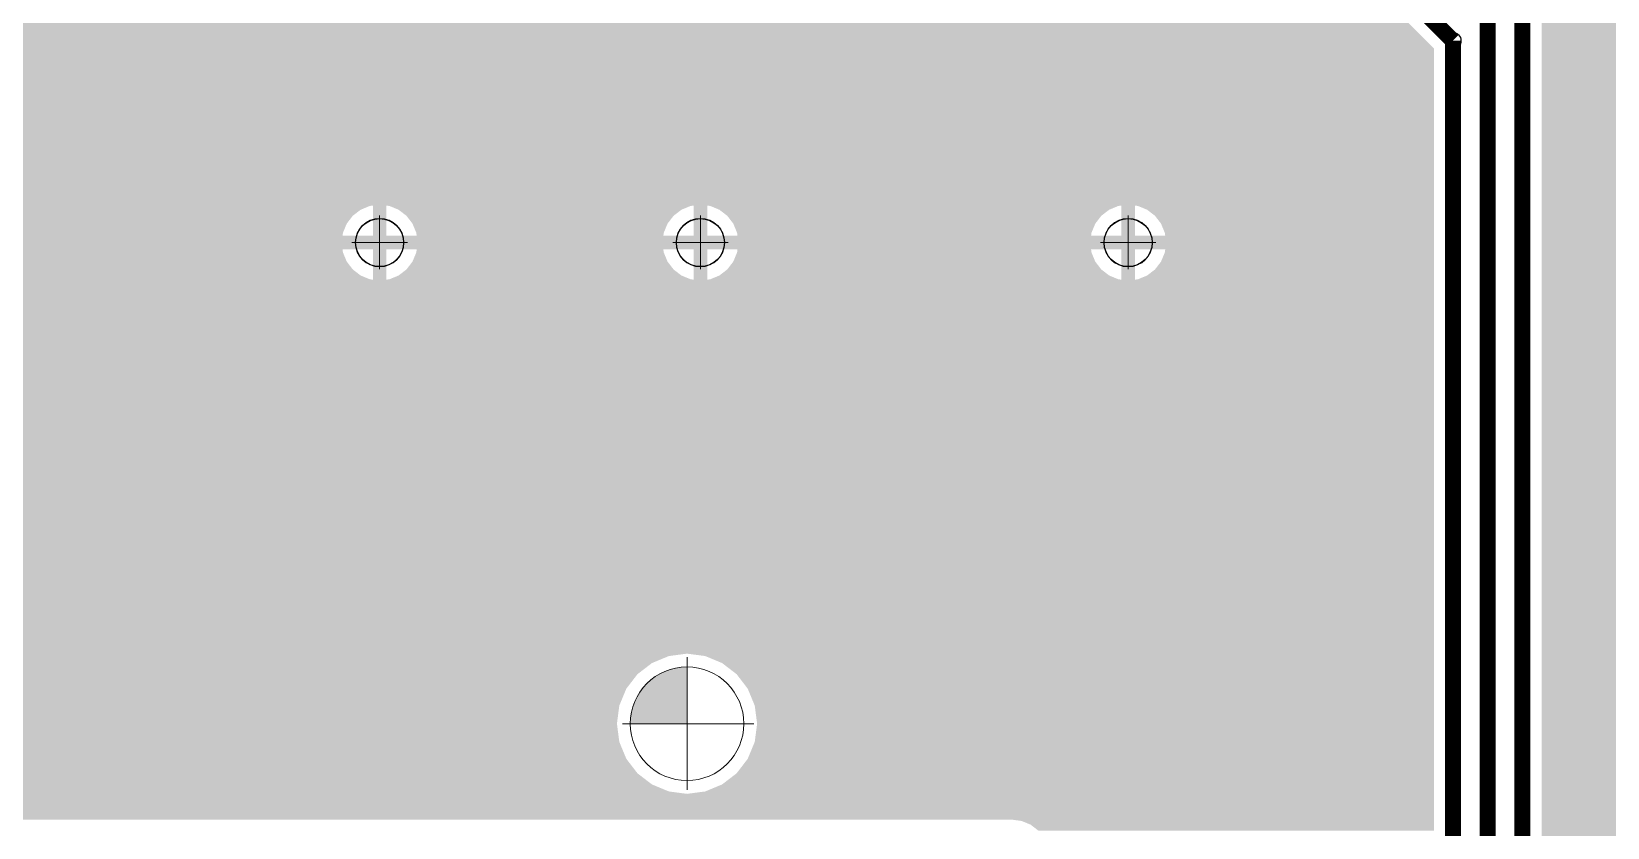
# Model space of a CAD drawing. Header units: millimetres. Extents: x -3633 to 871, y -630 to 261.
# Drawn here: x -1542.5 to -1483.3, y 97.6 to 127.5 of the extents above; entities that cross this region are included whole.
import ezdxf

# ---------------------------------------------------------------- set-up
doc = ezdxf.new("R2010")
doc.units = ezdxf.units.MM
for name, color, linetype in [('DRILL', 7, 'Continuous'), ('DRILL GOST', 7, 'Continuous'), ('TOP_LAYER', 7, 'Continuous'), ('TOP_PASTE', 8, 'Continuous')]:
    doc.layers.add(name, color=color, linetype=linetype)

# ---------------------------------------------------------------- blocks, each defined once
blk = doc.blocks.new('ROUND_26')
blk.add_circle((0, 0), 0.0177)
blk = doc.blocks.new('ROUND_4')
blk.add_circle((0, 0), 0.00591)

msp = doc.modelspace()

# ---------------------------------------------------------------- hatches: boundary and pattern name
at = {"layer": 'DRILL GOST', "lineweight": 0}
h = msp.add_hatch(color=256, dxfattribs=at)
h.dxf.hatch_style = 1
h.paths.add_polyline_path([(-1519.98, 101.507), (-1517.848, 101.507), (-1517.848, 103.64, 0.414214)])

# ---------------------------------------------------------------- linework, layer by layer
at = {"layer": 'DRILL', "lineweight": 0}
for p, q in [((-1529.392, 120.597), (-1529.392, 118.575)), ((-1517.345, 120.597), (-1517.345, 118.575)), ((-1501.282, 120.597), (-1501.282, 118.575)), ((-1530.434, 119.578), (-1528.351, 119.578)), ((-1518.386, 119.578), (-1516.303, 119.578)), ((-1502.323, 119.578), (-1500.24, 119.578)), ((-1517.848, 103.64), (-1517.848, 99.025)), ((-1517.848, 102.421), (-1517.848, 100.566)), ((-1520.266, 101.507), (-1515.344, 101.507)), ((-1518.747, 101.507), (-1516.928, 101.507)), ((-1517.848, 101.507), (-1515.715, 101.507))]:
    msp.add_line(p, q, dxfattribs=at)
at = {"layer": 'DRILL GOST', "lineweight": 0}
msp.add_line((-1517.848, 101.507), (-1517.848, 104.011), dxfattribs=at)
for centre, radius in [((-1529.392, 119.578), 0.911), ((-1517.345, 119.578), 0.911), ((-1501.282, 119.578), 0.911), ((-1517.848, 101.507), 2.133)]:
    msp.add_circle(centre, radius, dxfattribs=at)
at = {"layer": 'TOP_LAYER', "const_width": 0.602, "elevation": 0}
for points in [[(-1491.263, 129.342), (-1489.085, 127.164)], [(-1486.475, 91.669), (-1486.475, 129.342)], [(-1487.78, 91.669), (-1487.78, 128.484)], [(-1489.085, 91.669), (-1489.085, 127.164)]]:
    msp.add_lwpolyline(points, dxfattribs=at)
at = {"layer": 'TOP_PASTE'}
msp.add_circle((-1483.212, 119.578), 110, dxfattribs=at)
for points in [[(-1485.758, 93.395), (-1485.758, 129.342), (-1481.94, 93.395), (-1481.94, 129.342)], [(-1548.077, 126.868), (-1548.077, 128.836), (-1489.801, 126.868), (-1491.769, 128.836)], [(-1548.077, 120.97), (-1548.077, 126.868), (-1489.801, 120.97), (-1489.801, 126.868)], [(-1545.086, 120.955), (-1545.2, 120.97), (-1529.761, 120.955), (-1529.647, 120.97)], [(-1544.742, 120.813), (-1545.086, 120.955), (-1530.105, 120.813), (-1529.761, 120.955)], [(-1544.447, 120.586), (-1544.742, 120.813), (-1530.4, 120.586), (-1530.105, 120.813)], [(-1529.647, 119.833), (-1529.647, 120.97), (-1529.137, 119.833), (-1529.137, 120.97)], [(-1529.023, 120.955), (-1529.137, 120.97), (-1517.714, 120.955), (-1517.6, 120.97)], [(-1528.679, 120.813), (-1529.023, 120.955), (-1518.058, 120.813), (-1517.714, 120.955)], [(-1528.384, 120.586), (-1528.679, 120.813), (-1518.353, 120.586), (-1518.058, 120.813)], [(-1517.6, 119.833), (-1517.6, 120.97), (-1517.09, 119.833), (-1517.09, 120.97)], [(-1516.976, 120.955), (-1517.09, 120.97), (-1501.651, 120.955), (-1501.537, 120.97)], [(-1516.632, 120.813), (-1516.976, 120.955), (-1501.995, 120.813), (-1501.651, 120.955)], [(-1516.337, 120.586), (-1516.632, 120.813), (-1502.29, 120.586), (-1501.995, 120.813)], [(-1501.537, 119.833), (-1501.537, 120.97), (-1501.027, 119.833), (-1501.027, 120.97)], [(-1500.913, 120.955), (-1501.027, 120.97), (-1489.801, 120.955), (-1489.801, 120.97)], [(-1500.569, 120.813), (-1500.913, 120.955), (-1489.801, 120.813), (-1489.801, 120.955)], [(-1500.274, 120.586), (-1500.569, 120.813), (-1489.801, 120.586), (-1489.801, 120.813)], [(-1544.22, 120.291), (-1544.447, 120.586), (-1530.627, 120.291), (-1530.4, 120.586)], [(-1544.078, 119.947), (-1544.22, 120.291), (-1530.769, 119.947), (-1530.627, 120.291)], [(-1528.157, 120.291), (-1528.384, 120.586), (-1518.58, 120.291), (-1518.353, 120.586)], [(-1528.015, 119.947), (-1528.157, 120.291), (-1518.722, 119.947), (-1518.58, 120.291)], [(-1516.11, 120.291), (-1516.337, 120.586), (-1502.517, 120.291), (-1502.29, 120.586)], [(-1515.968, 119.947), (-1516.11, 120.291), (-1502.659, 119.947), (-1502.517, 120.291)], [(-1500.047, 120.291), (-1500.274, 120.586), (-1489.801, 120.291), (-1489.801, 120.586)], [(-1499.905, 119.947), (-1500.047, 120.291), (-1489.801, 119.947), (-1489.801, 120.291)], [(-1548.077, 119.323), (-1548.077, 119.833), (-1489.801, 119.323), (-1489.801, 119.833)], [(-1544.063, 119.833), (-1544.078, 119.947), (-1530.784, 119.833), (-1530.769, 119.947)], [(-1528, 119.833), (-1528.015, 119.947), (-1518.737, 119.833), (-1518.722, 119.947)], [(-1515.953, 119.833), (-1515.968, 119.947), (-1502.674, 119.833), (-1502.659, 119.947)], [(-1499.89, 119.833), (-1499.905, 119.947), (-1489.801, 119.833), (-1489.801, 119.947)], [(-1544.22, 118.865), (-1544.078, 119.209), (-1530.627, 118.865), (-1530.769, 119.209)], [(-1544.078, 119.209), (-1544.063, 119.323), (-1530.769, 119.209), (-1530.784, 119.323)], [(-1529.647, 118.186), (-1529.647, 119.323), (-1529.137, 118.186), (-1529.137, 119.323)], [(-1528.157, 118.865), (-1528.015, 119.209), (-1518.58, 118.865), (-1518.722, 119.209)], [(-1528.015, 119.209), (-1528, 119.323), (-1518.722, 119.209), (-1518.737, 119.323)], [(-1517.6, 118.186), (-1517.6, 119.323), (-1517.09, 118.186), (-1517.09, 119.323)], [(-1516.11, 118.865), (-1515.968, 119.209), (-1502.517, 118.865), (-1502.659, 119.209)], [(-1515.968, 119.209), (-1515.953, 119.323), (-1502.659, 119.209), (-1502.674, 119.323)], [(-1501.537, 118.186), (-1501.537, 119.323), (-1501.027, 118.186), (-1501.027, 119.323)], [(-1500.047, 118.865), (-1499.905, 119.209), (-1489.801, 118.865), (-1489.801, 119.209)], [(-1499.905, 119.209), (-1499.89, 119.323), (-1489.801, 119.209), (-1489.801, 119.323)], [(-1544.742, 118.343), (-1544.447, 118.57), (-1530.105, 118.343), (-1530.4, 118.57)], [(-1544.447, 118.57), (-1544.22, 118.865), (-1530.4, 118.57), (-1530.627, 118.865)], [(-1528.679, 118.343), (-1528.384, 118.57), (-1518.058, 118.343), (-1518.353, 118.57)], [(-1528.384, 118.57), (-1528.157, 118.865), (-1518.353, 118.57), (-1518.58, 118.865)], [(-1516.632, 118.343), (-1516.337, 118.57), (-1501.995, 118.343), (-1502.29, 118.57)], [(-1516.337, 118.57), (-1516.11, 118.865), (-1502.29, 118.57), (-1502.517, 118.865)], [(-1500.569, 118.343), (-1500.274, 118.57), (-1489.801, 118.343), (-1489.801, 118.57)], [(-1500.274, 118.57), (-1500.047, 118.865), (-1489.801, 118.57), (-1489.801, 118.865)], [(-1548.077, 104.14), (-1548.077, 118.186), (-1489.801, 104.14), (-1489.801, 118.186)], [(-1545.2, 118.186), (-1545.086, 118.201), (-1529.647, 118.186), (-1529.761, 118.201)], [(-1545.086, 118.201), (-1544.742, 118.343), (-1529.761, 118.201), (-1530.105, 118.343)], [(-1529.137, 118.186), (-1529.023, 118.201), (-1517.6, 118.186), (-1517.714, 118.201)], [(-1529.023, 118.201), (-1528.679, 118.343), (-1517.714, 118.201), (-1518.058, 118.343)], [(-1517.09, 118.186), (-1516.976, 118.201), (-1501.537, 118.186), (-1501.651, 118.201)], [(-1516.976, 118.201), (-1516.632, 118.343), (-1501.651, 118.201), (-1501.995, 118.343)], [(-1501.027, 118.186), (-1500.913, 118.201), (-1489.801, 118.186), (-1489.801, 118.201)], [(-1500.913, 118.201), (-1500.569, 118.343), (-1489.801, 118.201), (-1489.801, 118.343)], [(-1548.077, 104.05), (-1548.077, 104.14), (-1518.529, 104.05), (-1517.848, 104.14)], [(-1548.077, 103.787), (-1548.077, 104.05), (-1519.164, 103.787), (-1518.529, 104.05)], [(-1548.077, 103.369), (-1548.077, 103.787), (-1519.709, 103.369), (-1519.164, 103.787)], [(-1517.166, 104.05), (-1517.848, 104.14), (-1489.801, 104.05), (-1489.801, 104.14)], [(-1516.531, 103.787), (-1517.166, 104.05), (-1489.801, 103.787), (-1489.801, 104.05)], [(-1515.986, 103.369), (-1516.531, 103.787), (-1489.801, 103.369), (-1489.801, 103.787)], [(-1548.077, 102.824), (-1548.077, 103.369), (-1520.128, 102.824), (-1519.709, 103.369)], [(-1515.568, 102.824), (-1515.986, 103.369), (-1489.801, 102.824), (-1489.801, 103.369)], [(-1548.077, 102.189), (-1548.077, 102.824), (-1520.391, 102.189), (-1520.128, 102.824)], [(-1515.305, 102.189), (-1515.568, 102.824), (-1489.801, 102.189), (-1489.801, 102.824)], [(-1548.077, 101.507), (-1548.077, 102.189), (-1520.48, 101.507), (-1520.391, 102.189)], [(-1515.215, 101.507), (-1515.305, 102.189), (-1489.801, 101.507), (-1489.801, 102.189)], [(-1548.077, 100.826), (-1548.077, 101.507), (-1520.391, 100.826), (-1520.48, 101.507)], [(-1515.305, 100.826), (-1515.215, 101.507), (-1489.801, 100.826), (-1489.801, 101.507)], [(-1548.077, 100.191), (-1548.077, 100.826), (-1520.128, 100.191), (-1520.391, 100.826)], [(-1515.568, 100.191), (-1515.305, 100.826), (-1489.801, 100.191), (-1489.801, 100.826)], [(-1548.077, 99.645), (-1548.077, 100.191), (-1519.709, 99.645), (-1520.128, 100.191)], [(-1515.986, 99.645), (-1515.568, 100.191), (-1489.801, 99.645), (-1489.801, 100.191)], [(-1548.077, 99.227), (-1548.077, 99.645), (-1519.164, 99.227), (-1519.709, 99.645)], [(-1516.531, 99.227), (-1515.986, 99.645), (-1489.801, 99.227), (-1489.801, 99.645)], [(-1548.077, 98.964), (-1548.077, 99.227), (-1518.529, 98.964), (-1519.164, 99.227)], [(-1548.077, 98.874), (-1548.077, 98.964), (-1517.848, 98.874), (-1518.529, 98.964)], [(-1548.077, 97.905), (-1548.077, 98.874), (-1489.801, 97.905), (-1489.801, 98.874)], [(-1517.848, 98.874), (-1517.166, 98.964), (-1489.801, 98.874), (-1489.801, 98.964)], [(-1517.166, 98.964), (-1516.531, 99.227), (-1489.801, 98.964), (-1489.801, 99.227)], [(-1505.284, 97.857), (-1505.651, 97.905), (-1489.801, 97.857), (-1489.801, 97.905)], [(-1504.942, 97.715), (-1505.284, 97.857), (-1489.801, 97.715), (-1489.801, 97.857)], [(-1504.649, 97.49), (-1504.942, 97.715), (-1489.801, 97.49), (-1489.801, 97.715)]]:
    msp.add_solid(points, dxfattribs=at)

# ---------------------------------------------------------------- block references
at = {"layer": 'TOP_LAYER', "xscale": 51, "yscale": 51, "zscale": 51}
msp.add_blockref('ROUND_4', (-1489.085, 127.164), dxfattribs=at)
msp.add_blockref('ROUND_4', (-1489.085, 127.164), dxfattribs=at)
at = {"layer": 'TOP_PASTE', "xscale": 51, "yscale": 51, "zscale": 51}
for p in [(-1529.392, 119.578), (-1517.345, 119.578), (-1501.282, 119.578)]:
    msp.add_blockref('ROUND_26', p, dxfattribs=at)

doc.saveas('drawing.dxf')
